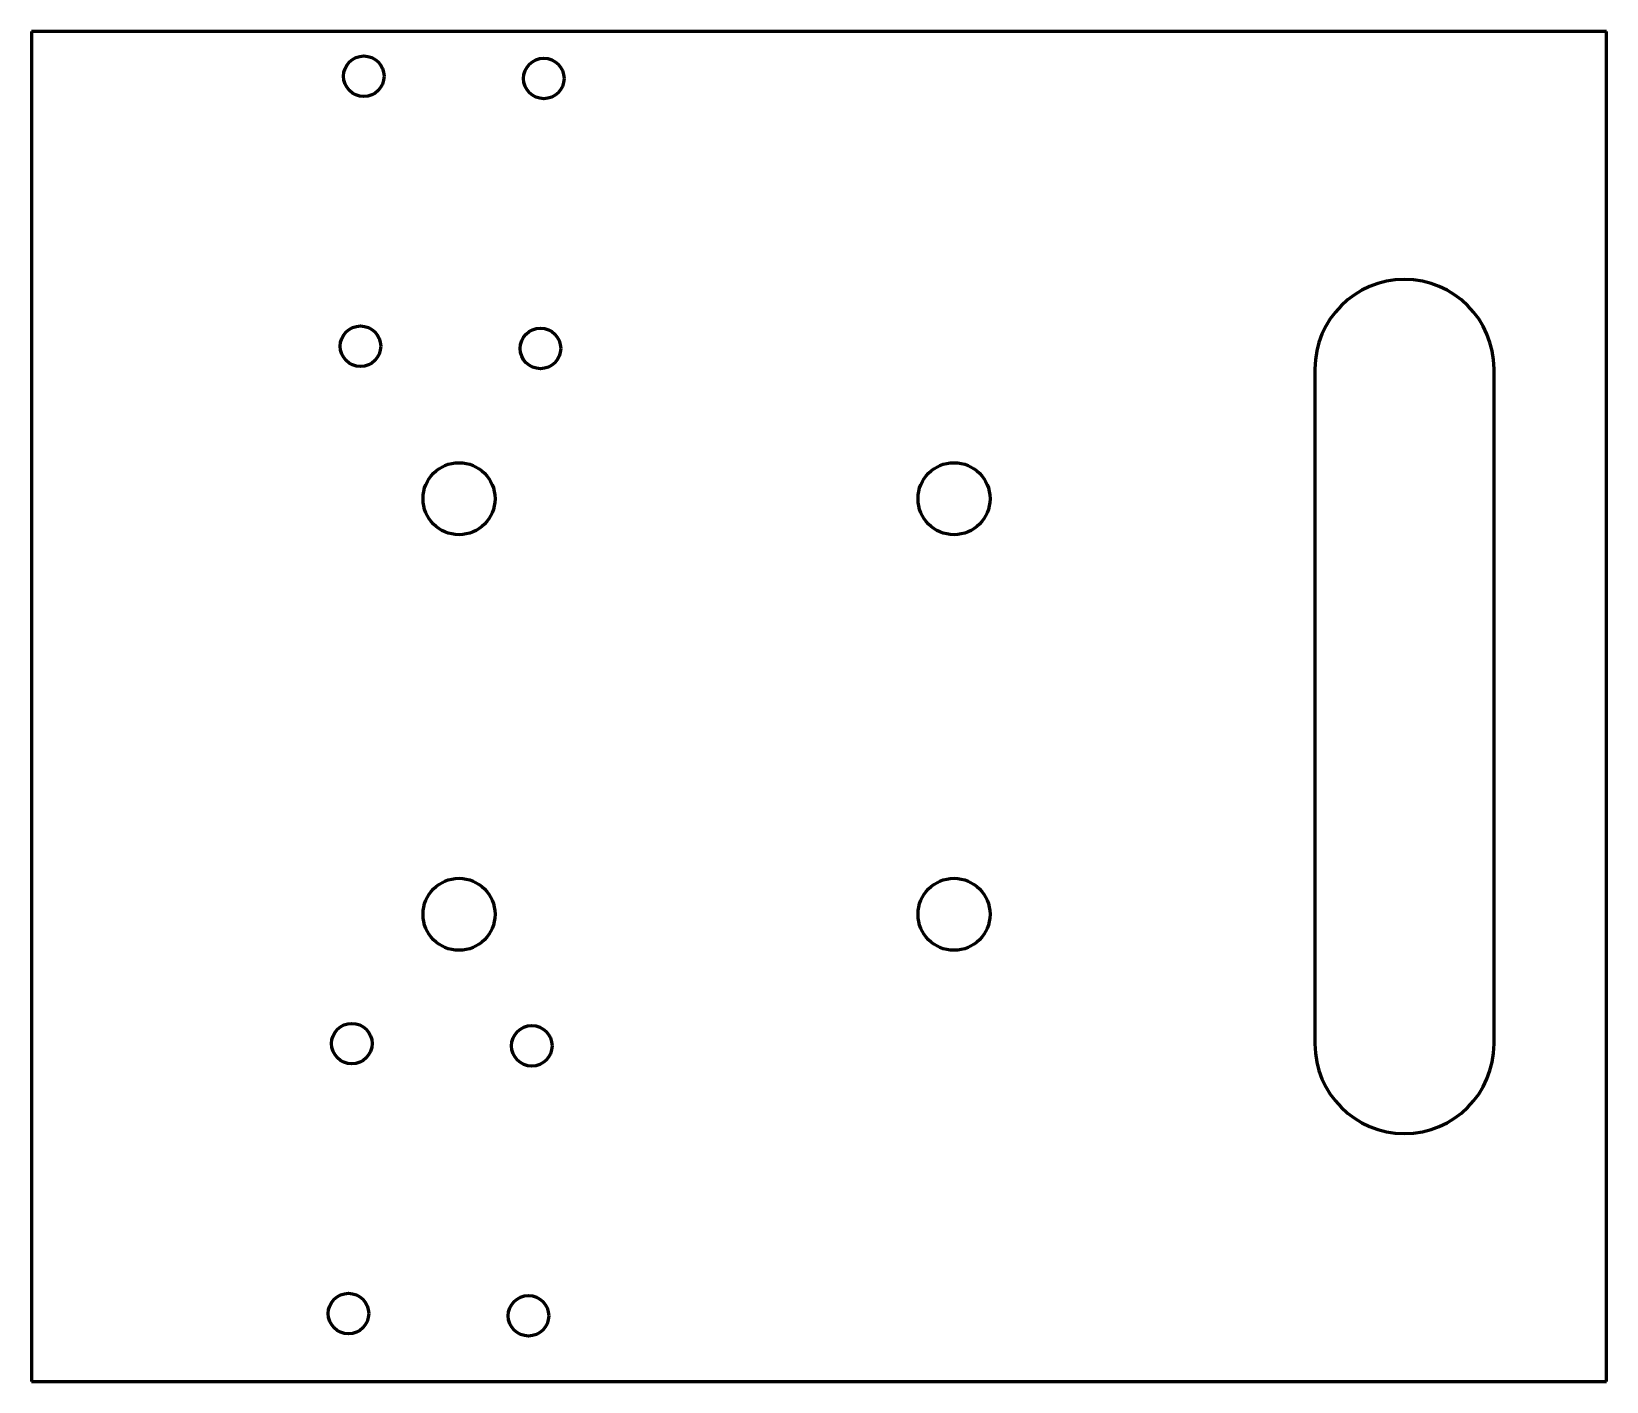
# Model space of a CAD drawing. Header units: millimetres. Extents: x -51.5 to 18.5, y -15.1 to 44.9.
import ezdxf

# ---------------------------------------------------------------- set-up
doc = ezdxf.new("R2010")
doc.units = ezdxf.units.MM
doc.linetypes.add('K5LT_BASIC', pattern=[0])

msp = doc.modelspace()

# ---------------------------------------------------------------- linework, layer by layer
at = {"color": 150, "linetype": 'K5LT_BASIC', "lineweight": 60, "true_color": 0x0080ff}
for p, q in [((-51.51, 44.87), (-51.51, -15.13)), ((18.49, 44.87), (-51.51, 44.87)), ((18.49, -15.13), (18.49, 44.87)), ((5.53, 29.87), (5.53, -0.13)), ((13.49, -0.13), (13.49, 29.87)), ((-51.51, -15.13), (18.49, -15.13))]:
    msp.add_line(p, q, dxfattribs=at)
for centre, radius in [((-36.74, 42.881), 0.9), ((-28.741, 42.782), 0.9), ((-36.889, 30.882), 0.9), ((-28.89, 30.783), 0.9), ((-32.51, 24.106), 1.6), ((-10.51, 24.106), 1.6), ((-32.51, 5.633), 1.6), ((-10.51, 5.633), 1.6), ((-37.273, -0.112), 0.9), ((-29.274, -0.212), 0.9), ((-37.422, -12.111), 0.9), ((-29.423, -12.211), 0.9)]:
    msp.add_circle(centre, radius, dxfattribs=at)
for centre, start, end in [((9.51, 29.87), 0, 180), ((9.51, -0.13), 180, 0)]:
    msp.add_arc(centre, 3.98, start, end, dxfattribs=at)

doc.saveas('drawing.dxf')
